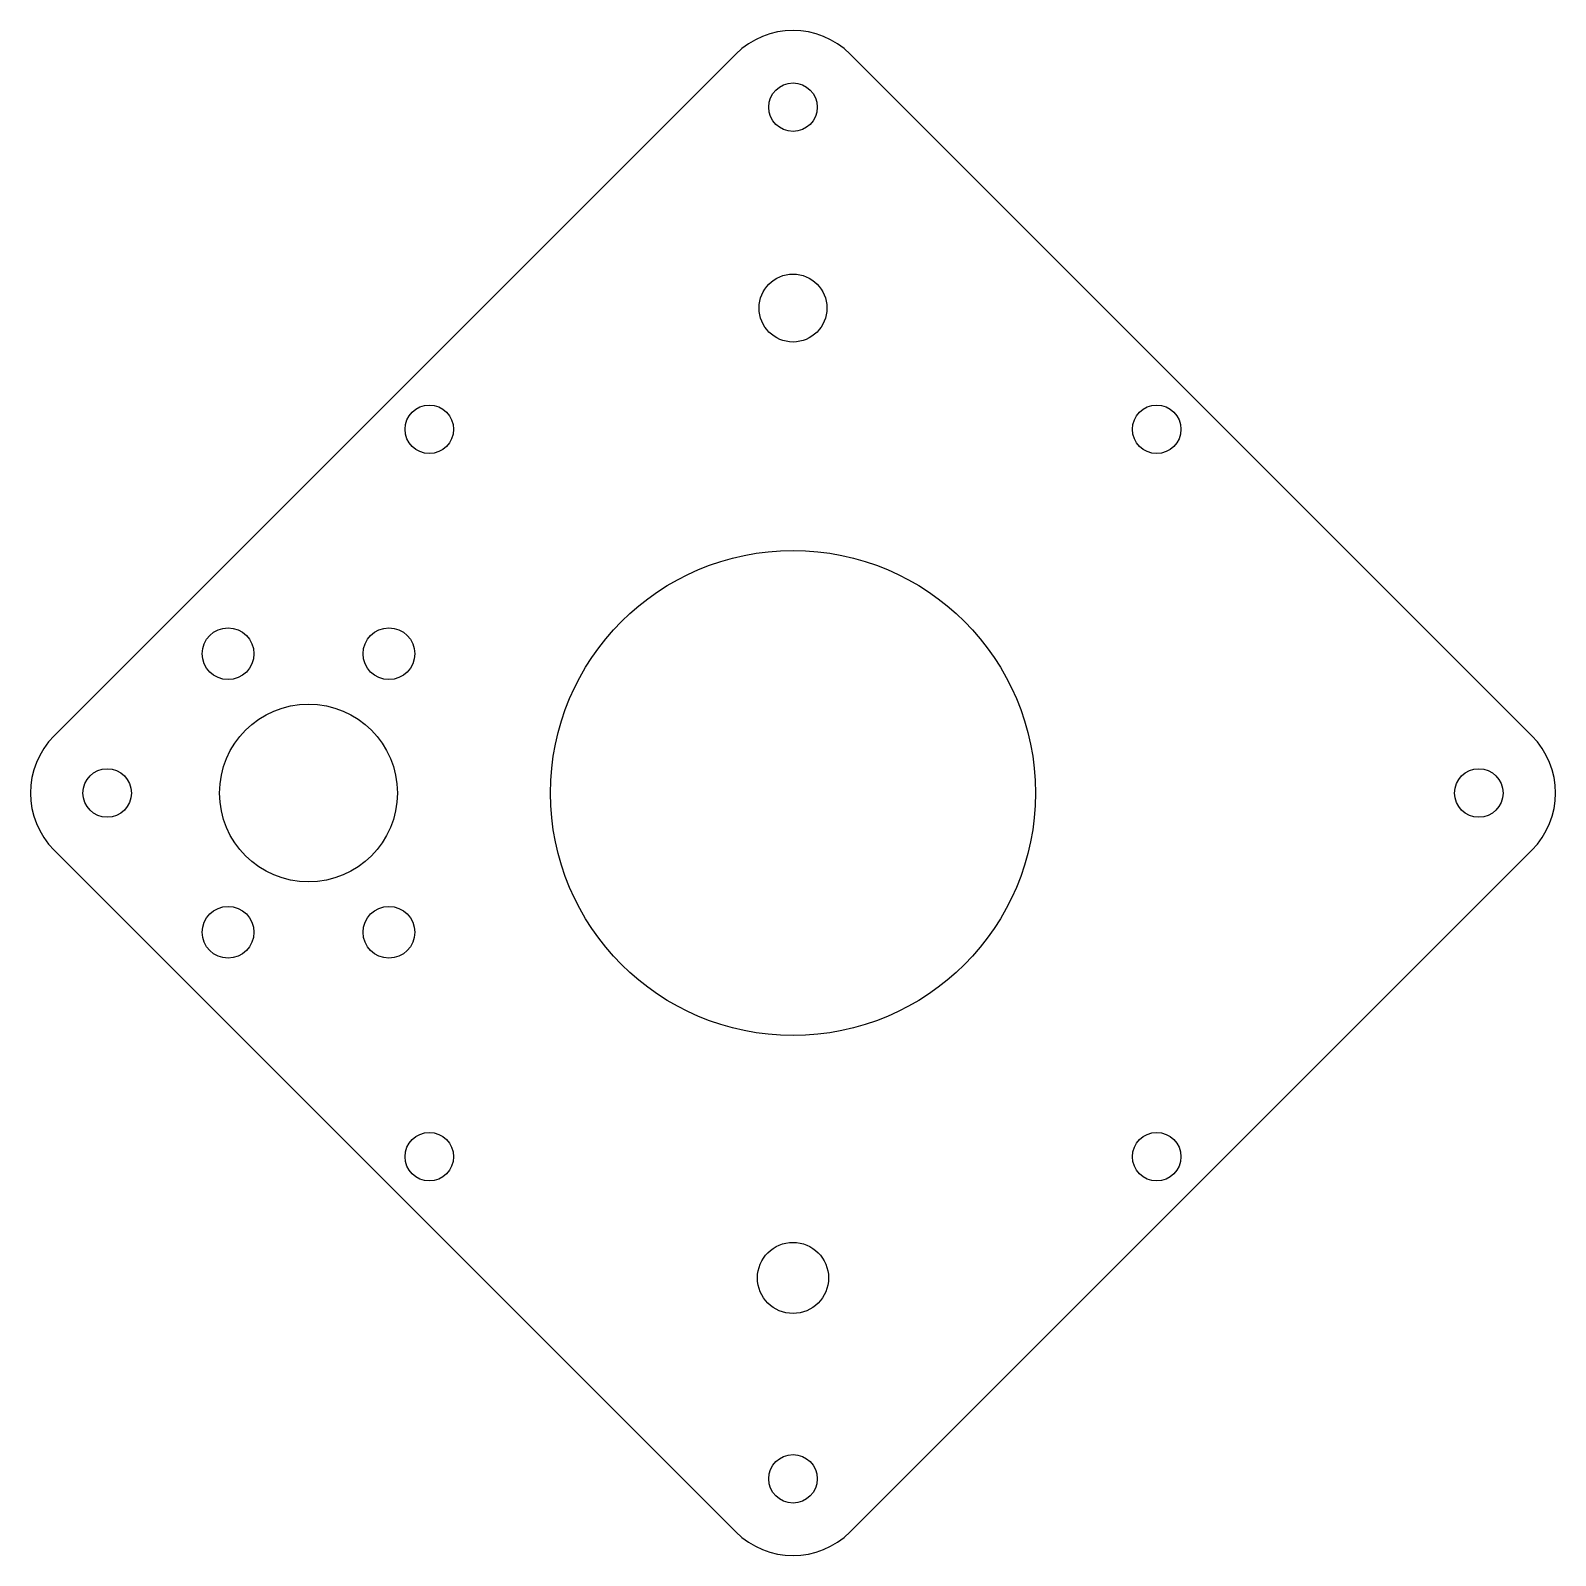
# Model space of a CAD drawing. Extents: x -47.2 to 47.2, y -47.2 to 47.2.
import ezdxf

# ---------------------------------------------------------------- set-up
doc = ezdxf.new("R2010")
doc.units = 0
doc.header["$MEASUREMENT"] = 0
doc.layers.add('VISIBLE', color=7, linetype='CONTINUOUS')

msp = doc.modelspace()

# ---------------------------------------------------------------- linework, layer by layer
at = {"layer": 'VISIBLE'}
for p, q in [((-45.707, 3.536, 2.381), (-3.536, 45.707, 2.381)), ((3.536, 45.707, 2.381), (45.707, 3.536, 2.381)), ((-3.536, -45.707, 2.381), (-45.707, -3.536, 2.381)), ((45.707, -3.536, 2.381), (3.536, -45.707, 2.381))]:
    msp.add_line(p, q, dxfattribs=at)
for centre, radius in [((0, 42.426, 2.381), 1.5), ((0, 30, 2.381), 2.1), ((-22.5, 22.5, 2.381), 1.5), ((22.5, 22.5, 2.381), 1.5), ((0, 0, 2.381), 15), ((-34.948, 8.614, 2.381), 1.6), ((-25, 8.614, 2.381), 1.6), ((-29.974, 0, 2.381), 5.5), ((-42.426, 0, 2.381), 1.5), ((42.426, 0, 2.381), 1.5), ((-34.948, -8.614, 2.381), 1.6), ((-25, -8.614, 2.381), 1.6), ((-22.5, -22.5, 2.381), 1.5), ((22.5, -22.5, 2.381), 1.5), ((0, -30, 2.381), 2.2), ((0, -42.426, 2.381), 1.5)]:
    msp.add_circle(centre, radius, dxfattribs=at)
for centre, start, end in [((0, 42.172, 2.381), 45, 135), ((-42.172, 0, 2.381), 135, 225), ((42.172, 0, 2.381), 315, 45), ((0, -42.172, 2.381), 225, 315)]:
    msp.add_arc(centre, 5, start, end, dxfattribs=at)

doc.saveas('drawing.dxf')
